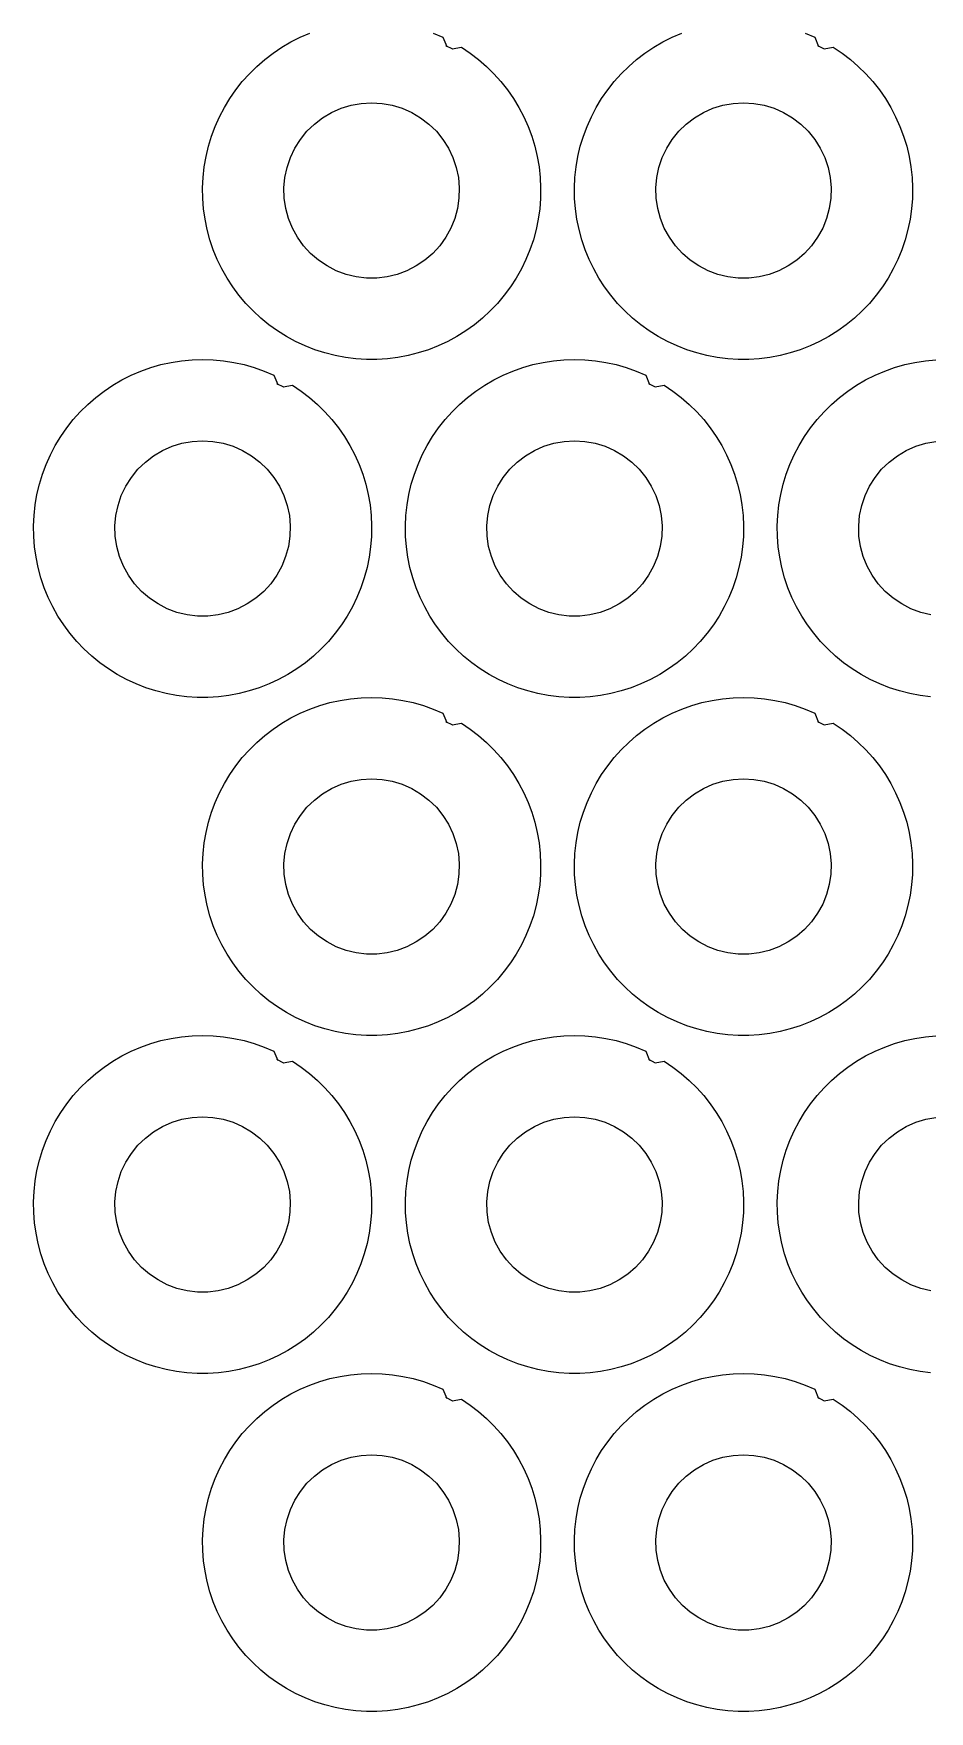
# Model space of a CAD drawing. Extents: x 0 to 183, y 0 to 160.
# Drawn here: x 0.1 to 42.5, y 0.1 to 79.5 of the extents above; entities that cross this region are included whole.
import ezdxf

# ---------------------------------------------------------------- set-up
doc = ezdxf.new("R2010")
doc.units = 0
doc.layers.add('Layer_1', color=7, linetype='CONTINUOUS')

msp = doc.modelspace()

# ---------------------------------------------------------------- linework, layer by layer
at = {"layer": 'Layer_1', "color": 7}
for points in [[(8.160829, 72.741957), (8.214846, 73.236957), (8.299823, 73.726957), (8.414829, 74.211956), (8.559835, 74.687958), (8.733825, 75.153957), (8.936827, 75.607957), (9.167826, 76.048957), (9.424846, 76.474958), (9.708846, 76.882958), (10.017823, 77.273957), (10.349829, 77.643956), (10.70382, 77.992958), (11.079825, 78.319957), (11.474823, 78.621958), (11.887827, 78.899958), (12.317821, 79.150958), (12.761841, 79.373956), (13.219832, 79.569956)], [(19.053845, 79.569956), (19.511835, 79.373956), (19.691379, 78.935481)], [(25.758621, 72.741957), (25.812638, 73.236957), (25.897615, 73.726957), (26.012621, 74.211956), (26.157626, 74.687958), (26.331616, 75.153957), (26.534619, 75.607957), (26.765618, 76.048957), (27.022638, 76.474958), (27.306638, 76.882958), (27.615615, 77.273957), (27.947621, 77.643956), (28.301612, 77.992958), (28.677617, 78.319957), (29.072615, 78.621958), (29.485619, 78.899958), (29.915613, 79.150958), (30.359633, 79.373956), (30.817623, 79.569956)], [(36.651636, 79.569956), (37.109627, 79.373956), (37.289171, 78.935481)], [(19.975532, 78.81162), (19.652201, 78.974659)], [(19.955827, 78.81795), (20.385821, 78.899958), (20.798825, 78.621958), (21.193823, 78.319957), (21.569828, 77.992958), (21.923847, 77.643956), (22.255825, 77.273957), (22.56483, 76.882958), (22.84883, 76.474958), (23.105822, 76.048957), (23.336821, 75.607957), (23.539823, 75.153957), (23.713842, 74.687958), (23.858847, 74.211956), (23.973825, 73.726957), (24.05883, 73.236957), (24.112847, 72.741957), (24.135707, 72.244958)], [(37.573323, 78.81162), (37.249993, 78.974659)], [(37.553619, 78.81795), (37.983612, 78.899958), (38.396616, 78.621958), (38.791615, 78.319957), (39.167619, 77.992958), (39.521639, 77.643956), (39.853617, 77.273957), (40.162622, 76.882958), (40.446622, 76.474958), (40.703614, 76.048957), (40.934613, 75.607957), (41.137615, 75.153957), (41.311633, 74.687958), (41.456639, 74.211956), (41.571616, 73.726957), (41.656622, 73.236957), (41.710639, 72.741957), (41.733499, 72.244958)], [(11.988835, 72.243958), (12.031845, 72.733958), (12.13384, 73.214958), (12.290841, 73.680958), (12.502846, 74.124958), (12.764833, 74.539958), (13.074826, 74.921957), (13.427829, 75.264958), (13.818848, 75.562957), (14.241843, 75.812958), (14.691846, 76.010956), (15.161831, 76.154957), (15.645842, 76.241958), (16.136824, 76.270956), (16.627834, 76.241958), (17.111845, 76.154957), (17.58183, 76.010956), (18.031833, 75.812958), (18.454828, 75.562957), (18.845847, 75.264958), (19.198822, 74.921957), (19.508843, 74.539958), (19.77083, 74.124958), (19.982836, 73.680958), (20.139836, 73.214958), (20.241831, 72.733958), (20.284842, 72.243958), (20.27073, 71.751958)], [(29.586626, 72.243958), (29.629637, 72.733958), (29.731632, 73.214958), (29.888632, 73.680958), (30.100638, 74.124958), (30.362625, 74.539958), (30.672618, 74.921957), (31.025621, 75.264958), (31.41664, 75.562957), (31.839635, 75.812958), (32.289638, 76.010956), (32.759623, 76.154957), (33.243634, 76.241958), (33.734616, 76.270956), (34.225626, 76.241958), (34.709637, 76.154957), (35.179622, 76.010956), (35.629625, 75.812958), (36.05262, 75.562957), (36.443639, 75.264958), (36.796614, 74.921957), (37.106635, 74.539958), (37.368622, 74.124958), (37.580627, 73.680958), (37.737628, 73.214958), (37.839623, 72.733958), (37.882633, 72.243958), (37.868522, 71.751958)], [(8.137828, 72.244958), (8.16097, 72.741957)], [(25.73562, 72.244958), (25.758762, 72.741957)], [(24.13582, 72.244958), (24.127918, 71.747956), (24.089846, 71.251956), (24.019827, 70.758956), (23.919836, 70.271959), (23.789844, 69.790968), (23.63084, 69.319967), (23.441836, 68.859945), (23.224835, 68.411945), (22.980826, 67.977972), (22.709836, 67.56096), (22.413841, 67.160967), (22.092842, 66.779967), (21.749829, 66.419964), (21.383843, 66.081947), (20.998836, 65.767946), (20.593847, 65.477963), (20.172828, 65.213972), (19.735835, 64.975946), (19.283828, 64.765944), (18.820842, 64.584955), (18.346822, 64.431963), (17.864842, 64.309958), (17.375836, 64.217954), (16.881834, 64.155949), (16.385829, 64.124961), (15.887848, 64.124961), (15.391842, 64.155949), (14.89784, 64.217954), (14.408834, 64.309958), (13.926826, 64.431963), (13.452834, 64.584955), (12.98982, 64.765944), (12.537842, 64.975946), (12.10082, 65.213972), (11.67983, 65.477963), (11.274841, 65.767946), (10.889833, 66.081947), (10.523847, 66.419964), (10.180834, 66.779967), (9.859835, 67.160967), (9.56384, 67.56096), (9.292822, 67.977972), (9.048841, 68.411945), (8.83184, 68.859945), (8.642836, 69.319967), (8.483832, 69.790968), (8.353841, 70.271959), (8.253821, 70.758956), (8.18383, 71.251956), (8.145843, 71.747956), (8.137941, 72.244958)], [(20.270843, 71.751958), (20.197832, 71.265957), (20.067841, 70.791956), (19.883832, 70.335967), (19.645834, 69.905945), (19.35983, 69.505951), (19.027824, 69.142957), (18.654839, 68.821958), (18.24683, 68.547948), (17.809837, 68.32296), (17.348827, 68.151962), (16.870828, 68.035969), (16.382837, 67.977972), (15.890839, 67.977972), (15.40282, 68.035969), (14.924821, 68.151962), (14.463839, 68.32296), (14.026846, 68.547948), (13.618837, 68.821958), (13.245824, 69.142957), (12.913846, 69.505951), (12.627842, 69.905945), (12.389844, 70.335967), (12.205835, 70.791956), (12.075844, 71.265957), (12.002833, 71.751958), (11.988722, 72.243958)], [(41.733612, 72.244958), (41.72571, 71.747956), (41.687638, 71.251956), (41.617619, 70.758956), (41.517627, 70.271959), (41.387636, 69.790968), (41.228632, 69.319967), (41.039628, 68.859945), (40.822627, 68.411945), (40.578618, 67.977972), (40.307628, 67.56096), (40.011633, 67.160967), (39.690634, 66.779967), (39.347621, 66.419964), (38.981635, 66.081947), (38.596627, 65.767946), (38.191638, 65.477963), (37.770619, 65.213972), (37.333626, 64.975946), (36.881619, 64.765944), (36.418634, 64.584955), (35.944613, 64.431963), (35.462634, 64.309958), (34.973628, 64.217954), (34.479626, 64.155949), (33.98362, 64.124961), (33.485639, 64.124961), (32.989634, 64.155949), (32.495632, 64.217954), (32.006626, 64.309958), (31.524618, 64.431963), (31.050626, 64.584955), (30.587612, 64.765944), (30.135633, 64.975946), (29.698612, 65.213972), (29.277621, 65.477963), (28.872632, 65.767946), (28.487625, 66.081947), (28.121639, 66.419964), (27.778626, 66.779967), (27.457627, 67.160967), (27.161632, 67.56096), (26.890614, 67.977972), (26.646633, 68.411945), (26.429632, 68.859945), (26.240628, 69.319967), (26.081624, 69.790968), (25.951632, 70.271959), (25.851613, 70.758956), (25.781622, 71.251956), (25.743635, 71.747956), (25.735732, 72.244958)], [(37.868635, 71.751958), (37.795624, 71.265957), (37.665633, 70.791956), (37.481624, 70.335967), (37.243626, 69.905945), (36.957622, 69.505951), (36.625616, 69.142957), (36.252631, 68.821958), (35.844622, 68.547948), (35.407629, 68.32296), (34.946619, 68.151962), (34.468619, 68.035969), (33.980629, 67.977972), (33.488631, 67.977972), (33.000612, 68.035969), (32.522612, 68.151962), (32.061631, 68.32296), (31.624638, 68.547948), (31.216629, 68.821958), (30.843616, 69.142957), (30.511638, 69.505951), (30.225634, 69.905945), (29.987636, 70.335967), (29.803627, 70.791956), (29.673636, 71.265957), (29.600625, 71.751958), (29.586514, 72.243958)], [(0.161833, 56.745945), (0.21585, 57.240946), (0.300827, 57.730946), (0.415833, 58.215945), (0.560838, 58.691947), (0.734828, 59.157946), (0.937831, 59.611946), (1.16883, 60.052946), (1.42585, 60.478947), (1.70985, 60.886947), (2.018827, 61.277946), (2.350833, 61.647945), (2.704824, 61.996947), (3.080829, 62.323946), (3.475827, 62.625946), (3.888831, 62.903947), (4.318825, 63.154947), (4.762845, 63.377945), (5.220835, 63.573945), (5.689832, 63.740947), (6.167832, 63.878945), (6.653847, 63.985947), (7.144829, 64.062946), (7.640834, 64.109947), (8.137828, 64.124961), (8.634849, 64.109933), (9.130827, 64.062946), (9.621837, 63.985947), (10.107824, 63.878945), (10.585852, 63.740947), (11.054848, 63.573945), (11.512839, 63.377945), (11.692383, 62.93947)], [(17.759624, 56.745945), (17.813642, 57.240946), (17.898619, 57.730946), (18.013624, 58.215945), (18.15863, 58.691947), (18.33262, 59.157946), (18.535623, 59.611946), (18.766622, 60.052946), (19.023641, 60.478947), (19.307642, 60.886947), (19.616618, 61.277946), (19.948625, 61.647945), (20.302616, 61.996947), (20.678621, 62.323946), (21.073619, 62.625946), (21.486623, 62.903947), (21.916617, 63.154947), (22.360637, 63.377945), (22.818627, 63.573945), (23.287624, 63.740947), (23.765624, 63.878945), (24.251639, 63.985947), (24.742621, 64.062946), (25.238626, 64.109947), (25.73562, 64.124961), (26.232641, 64.109933), (26.728618, 64.062946), (27.219629, 63.985947), (27.705615, 63.878945), (28.183643, 63.740947), (28.65264, 63.573945), (29.11063, 63.377945), (29.290175, 62.93947)], [(35.357416, 56.745945), (35.411433, 57.240946), (35.496411, 57.730946), (35.611416, 58.215945), (35.756422, 58.691947), (35.930412, 59.157946), (36.133414, 59.611946), (36.364413, 60.052946), (36.621433, 60.478947), (36.905433, 60.886947), (37.21441, 61.277946), (37.546416, 61.647945), (37.900408, 61.996947), (38.276412, 62.323946), (38.671411, 62.625946), (39.084415, 62.903947), (39.514408, 63.154947), (39.958429, 63.377945), (40.416419, 63.573945), (40.885416, 63.740947), (41.363415, 63.878945), (41.84943, 63.985947), (42.340412, 64.062946), (42.836418, 64.109947)], [(11.976535, 62.815608), (11.653205, 62.978648)], [(11.956831, 62.821939), (12.386824, 62.903947), (12.799828, 62.625946), (13.194827, 62.323946), (13.570831, 61.996947), (13.924851, 61.647945), (14.256829, 61.277946), (14.565834, 60.886947), (14.849834, 60.478947), (15.106826, 60.052946), (15.337825, 59.611946), (15.540827, 59.157946), (15.714845, 58.691947), (15.859851, 58.215945), (15.974828, 57.730946), (16.059834, 57.240946), (16.113851, 56.745945), (16.136711, 56.248946)], [(29.574327, 62.815608), (29.250996, 62.978648)], [(29.554622, 62.821939), (29.984616, 62.903947), (30.39762, 62.625946), (30.792618, 62.323946), (31.168623, 61.996947), (31.522643, 61.647945), (31.854621, 61.277946), (32.163626, 60.886947), (32.447626, 60.478947), (32.704618, 60.052946), (32.935616, 59.611946), (33.138619, 59.157946), (33.312637, 58.691947), (33.457643, 58.215945), (33.57262, 57.730946), (33.657626, 57.240946), (33.711643, 56.745945), (33.734503, 56.248946)], [(3.989838, 56.247947), (4.032849, 56.737947), (4.134844, 57.218947), (4.291844, 57.684947), (4.50385, 58.128947), (4.765837, 58.543946), (5.07583, 58.925945), (5.428833, 59.268947), (5.819852, 59.566945), (6.242847, 59.816946), (6.69285, 60.014945), (7.162835, 60.158946), (7.646846, 60.245947), (8.137828, 60.274945), (8.628838, 60.245947), (9.112849, 60.158946), (9.582834, 60.014945), (10.032837, 59.816946), (10.455832, 59.566945), (10.846851, 59.268947), (11.199826, 58.925945), (11.509847, 58.543946), (11.771834, 58.128947), (11.983839, 57.684947), (12.14084, 57.218947), (12.242835, 56.737947), (12.285845, 56.247947), (12.271734, 55.755946)], [(21.58763, 56.247947), (21.630641, 56.737947), (21.732636, 57.218947), (21.889636, 57.684947), (22.101642, 58.128947), (22.363628, 58.543946), (22.673621, 58.925945), (23.026625, 59.268947), (23.417644, 59.566945), (23.840638, 59.816946), (24.290642, 60.014945), (24.760626, 60.158946), (25.244638, 60.245947), (25.73562, 60.274945), (26.22663, 60.245947), (26.710641, 60.158946), (27.180626, 60.014945), (27.630629, 59.816946), (28.053624, 59.566945), (28.444642, 59.268947), (28.797618, 58.925945), (29.107639, 58.543946), (29.369626, 58.128947), (29.581631, 57.684947), (29.738631, 57.218947), (29.840626, 56.737947), (29.883637, 56.247947), (29.869526, 55.755946)], [(39.185422, 56.247947), (39.228433, 56.737947), (39.330428, 57.218947), (39.487428, 57.684947), (39.699433, 58.128947), (39.96142, 58.543946), (40.271413, 58.925945), (40.624417, 59.268947), (41.015435, 59.566945), (41.43843, 59.816946), (41.888433, 60.014945), (42.358418, 60.158946), (42.842429, 60.245947)], [(0.138832, 56.248946), (0.161974, 56.745945)], [(17.736623, 56.248946), (17.759766, 56.745945)], [(35.334415, 56.248946), (35.357557, 56.745945)], [(16.136824, 56.248946), (16.128922, 55.751944), (16.09085, 55.255945), (16.020831, 54.762945), (15.920839, 54.275948), (15.790848, 53.794956), (15.631844, 53.323956), (15.44284, 52.863933), (15.225839, 52.415934), (14.98183, 51.981961), (14.71084, 51.564949), (14.414845, 51.164956), (14.093846, 50.783956), (13.750833, 50.423953), (13.384847, 50.085935), (12.999839, 49.771935), (12.59485, 49.481952), (12.173831, 49.217961), (11.736838, 48.979935), (11.284831, 48.769933), (10.821846, 48.588944), (10.347825, 48.435951), (9.865846, 48.313947), (9.37684, 48.221942), (8.882838, 48.159938), (8.386832, 48.12895), (7.888851, 48.12895), (7.392846, 48.159938), (6.898844, 48.221942), (6.409838, 48.313947), (5.92783, 48.435951), (5.453838, 48.588944), (4.990824, 48.769933), (4.538845, 48.979935), (4.101824, 49.217961), (3.680833, 49.481952), (3.275844, 49.771935), (2.890837, 50.085935), (2.524851, 50.423953), (2.181838, 50.783956), (1.860839, 51.164956), (1.564844, 51.564949), (1.293826, 51.981961), (1.049845, 52.415934), (0.832844, 52.863933), (0.64384, 53.323956), (0.484836, 53.794956), (0.354844, 54.275948), (0.254825, 54.762945), (0.184834, 55.255945), (0.146847, 55.751944), (0.138944, 56.248946)], [(12.271847, 55.755946), (12.198836, 55.269946), (12.068845, 54.795945), (11.884836, 54.339956), (11.646838, 53.909934), (11.360834, 53.50994), (11.028828, 53.146946), (10.655843, 52.825946), (10.247834, 52.551937), (9.810841, 52.326949), (9.349831, 52.155951), (8.871831, 52.039957), (8.383841, 51.981961), (7.891843, 51.981961), (7.403824, 52.039957), (6.925824, 52.155951), (6.464843, 52.326949), (6.02785, 52.551937), (5.619841, 52.825946), (5.246828, 53.146946), (4.91485, 53.50994), (4.628846, 53.909934), (4.390848, 54.339956), (4.206839, 54.795945), (4.076848, 55.269946), (4.003837, 55.755946), (3.989726, 56.247947)], [(33.734616, 56.248946), (33.726714, 55.751944), (33.688642, 55.255945), (33.618622, 54.762945), (33.518631, 54.275948), (33.38864, 53.794956), (33.229636, 53.323956), (33.040631, 52.863933), (32.823631, 52.415934), (32.579621, 51.981961), (32.308632, 51.564949), (32.012637, 51.164956), (31.691637, 50.783956), (31.348624, 50.423953), (30.982639, 50.085935), (30.597631, 49.771935), (30.192642, 49.481952), (29.771623, 49.217961), (29.33463, 48.979935), (28.882623, 48.769933), (28.419638, 48.588944), (27.945617, 48.435951), (27.463638, 48.313947), (26.974632, 48.221942), (26.48063, 48.159938), (25.984624, 48.12895), (25.486643, 48.12895), (24.990638, 48.159938), (24.496636, 48.221942), (24.007629, 48.313947), (23.525622, 48.435951), (23.05163, 48.588944), (22.588616, 48.769933), (22.136637, 48.979935), (21.699616, 49.217961), (21.278625, 49.481952), (20.873636, 49.771935), (20.488629, 50.085935), (20.122643, 50.423953), (19.77963, 50.783956), (19.45863, 51.164956), (19.162636, 51.564949), (18.891618, 51.981961), (18.647637, 52.415934), (18.430636, 52.863933), (18.241632, 53.323956), (18.082628, 53.794956), (17.952636, 54.275948), (17.852617, 54.762945), (17.782626, 55.255945), (17.744638, 55.751944), (17.736736, 56.248946)], [(29.869639, 55.755946), (29.796628, 55.269946), (29.666636, 54.795945), (29.482628, 54.339956), (29.24463, 53.909934), (28.958626, 53.50994), (28.626619, 53.146946), (28.253634, 52.825946), (27.845626, 52.551937), (27.408633, 52.326949), (26.947623, 52.155951), (26.469623, 52.039957), (25.981633, 51.981961), (25.489635, 51.981961), (25.001616, 52.039957), (24.523616, 52.155951), (24.062634, 52.326949), (23.625642, 52.551937), (23.217633, 52.825946), (22.84462, 53.146946), (22.512642, 53.50994), (22.226638, 53.909934), (21.98864, 54.339956), (21.804631, 54.795945), (21.674639, 55.269946), (21.601628, 55.755946), (21.587517, 56.247947)], [(42.588429, 48.159938), (42.094427, 48.221942), (41.605421, 48.313947), (41.123414, 48.435951), (40.649421, 48.588944), (40.186408, 48.769933), (39.734429, 48.979935), (39.297408, 49.217961), (38.876417, 49.481952), (38.471428, 49.771935), (38.08642, 50.085935), (37.720435, 50.423953), (37.377422, 50.783956), (37.056422, 51.164956), (36.760427, 51.564949), (36.489409, 51.981961), (36.245428, 52.415934), (36.028428, 52.863933), (35.839423, 53.323956), (35.680419, 53.794956), (35.550428, 54.275948), (35.450408, 54.762945), (35.380417, 55.255945), (35.34243, 55.751944), (35.334528, 56.248946)], [(42.599408, 52.039957), (42.121408, 52.155951), (41.660426, 52.326949), (41.223433, 52.551937), (40.815425, 52.825946), (40.442411, 53.146946), (40.110433, 53.50994), (39.824429, 53.909934), (39.586431, 54.339956), (39.402423, 54.795945), (39.272431, 55.269946), (39.19942, 55.755946), (39.185309, 56.247947)], [(8.160829, 40.749934), (8.214846, 41.244935), (8.299823, 41.734935), (8.414829, 42.219934), (8.559835, 42.695935), (8.733825, 43.161935), (8.936827, 43.615935), (9.167826, 44.056935), (9.424846, 44.482935), (9.708846, 44.890936), (10.017823, 45.281935), (10.349829, 45.651934), (10.70382, 46.000935), (11.079825, 46.327935), (11.474823, 46.629935), (11.887827, 46.907935), (12.317821, 47.158935), (12.761841, 47.381933), (13.219832, 47.577934), (13.688828, 47.744936), (14.166828, 47.882934), (14.652843, 47.989936), (15.143825, 48.066935), (15.639831, 48.113936), (16.136824, 48.12895), (16.633846, 48.113922), (17.129823, 48.066935), (17.620833, 47.989936), (18.10682, 47.882934), (18.584848, 47.744936), (19.053845, 47.577934), (19.511835, 47.381933), (19.691379, 46.943459)], [(25.758621, 40.749934), (25.812638, 41.244935), (25.897615, 41.734935), (26.012621, 42.219934), (26.157626, 42.695935), (26.331616, 43.161935), (26.534619, 43.615935), (26.765618, 44.056935), (27.022638, 44.482935), (27.306638, 44.890936), (27.615615, 45.281935), (27.947621, 45.651934), (28.301612, 46.000935), (28.677617, 46.327935), (29.072615, 46.629935), (29.485619, 46.907935), (29.915613, 47.158935), (30.359633, 47.381933), (30.817623, 47.577934), (31.28662, 47.744936), (31.76462, 47.882934), (32.250635, 47.989936), (32.741617, 48.066935), (33.237622, 48.113936), (33.734616, 48.12895), (34.231637, 48.113922), (34.727615, 48.066935), (35.218625, 47.989936), (35.704612, 47.882934), (36.18264, 47.744936), (36.651636, 47.577934), (37.109627, 47.381933), (37.289171, 46.943459)], [(19.975532, 46.819597), (19.652201, 46.982637)], [(19.955827, 46.825927), (20.385821, 46.907935), (20.798825, 46.629935), (21.193823, 46.327935), (21.569828, 46.000935), (21.923847, 45.651934), (22.255825, 45.281935), (22.56483, 44.890936), (22.84883, 44.482935), (23.105822, 44.056935), (23.336821, 43.615935), (23.539823, 43.161935), (23.713842, 42.695935), (23.858847, 42.219934), (23.973825, 41.734935), (24.05883, 41.244935), (24.112847, 40.749934), (24.135707, 40.252935)], [(37.573323, 46.819597), (37.249993, 46.982637)], [(37.553619, 46.825927), (37.983612, 46.907935), (38.396616, 46.629935), (38.791615, 46.327935), (39.167619, 46.000935), (39.521639, 45.651934), (39.853617, 45.281935), (40.162622, 44.890936), (40.446622, 44.482935), (40.703614, 44.056935), (40.934613, 43.615935), (41.137615, 43.161935), (41.311633, 42.695935), (41.456639, 42.219934), (41.571616, 41.734935), (41.656622, 41.244935), (41.710639, 40.749934), (41.733499, 40.252935)], [(11.988835, 40.251936), (12.031845, 40.741936), (12.13384, 41.222936), (12.290841, 41.688935), (12.502846, 42.132936), (12.764833, 42.547935), (13.074826, 42.929934), (13.427829, 43.272936), (13.818848, 43.570934), (14.241843, 43.820935), (14.691846, 44.018934), (15.161831, 44.162935), (15.645842, 44.249935), (16.136824, 44.278934), (16.627834, 44.249935), (17.111845, 44.162935), (17.58183, 44.018934), (18.031833, 43.820935), (18.454828, 43.570934), (18.845847, 43.272936), (19.198822, 42.929934), (19.508843, 42.547935), (19.77083, 42.132936), (19.982836, 41.688935), (20.139836, 41.222936), (20.241831, 40.741936), (20.284842, 40.251936), (20.27073, 39.759935)], [(29.586626, 40.251936), (29.629637, 40.741936), (29.731632, 41.222936), (29.888632, 41.688935), (30.100638, 42.132936), (30.362625, 42.547935), (30.672618, 42.929934), (31.025621, 43.272936), (31.41664, 43.570934), (31.839635, 43.820935), (32.289638, 44.018934), (32.759623, 44.162935), (33.243634, 44.249935), (33.734616, 44.278934), (34.225626, 44.249935), (34.709637, 44.162935), (35.179622, 44.018934), (35.629625, 43.820935), (36.05262, 43.570934), (36.443639, 43.272936), (36.796614, 42.929934), (37.106635, 42.547935), (37.368622, 42.132936), (37.580627, 41.688935), (37.737628, 41.222936), (37.839623, 40.741936), (37.882633, 40.251936), (37.868522, 39.759935)], [(8.137828, 40.252935), (8.16097, 40.749934)], [(25.73562, 40.252935), (25.758762, 40.749934)], [(24.13582, 40.252935), (24.127918, 39.755933), (24.089846, 39.259933), (24.019827, 38.766933), (23.919836, 38.279936), (23.789844, 37.798945), (23.63084, 37.327944), (23.441836, 36.867922), (23.224835, 36.419923), (22.980826, 35.98595), (22.709836, 35.568938), (22.413841, 35.168944), (22.092842, 34.787944), (21.749829, 34.427942), (21.383843, 34.089924), (20.998836, 33.775924), (20.593847, 33.48594), (20.172828, 33.22195), (19.735835, 32.983924), (19.283828, 32.773922), (18.820842, 32.592933), (18.346822, 32.43994), (17.864842, 32.317936), (17.375836, 32.225931), (16.881834, 32.163927), (16.385829, 32.132939), (15.887848, 32.132939), (15.391842, 32.163927), (14.89784, 32.225931), (14.408834, 32.317936), (13.926826, 32.43994), (13.452834, 32.592933), (12.98982, 32.773922), (12.537842, 32.983924), (12.10082, 33.22195), (11.67983, 33.48594), (11.274841, 33.775924), (10.889833, 34.089924), (10.523847, 34.427942), (10.180834, 34.787944), (9.859835, 35.168944), (9.56384, 35.568938), (9.292822, 35.98595), (9.048841, 36.419923), (8.83184, 36.867922), (8.642836, 37.327944), (8.483832, 37.798945), (8.353841, 38.279936), (8.253821, 38.766933), (8.18383, 39.259933), (8.145843, 39.755933), (8.137941, 40.252935)], [(20.270843, 39.759935), (20.197832, 39.273934), (20.067841, 38.799934), (19.883832, 38.343944), (19.645834, 37.913922), (19.35983, 37.513929), (19.027824, 37.150935), (18.654839, 36.829935), (18.24683, 36.555926), (17.809837, 36.330938), (17.348827, 36.15994), (16.870828, 36.043946), (16.382837, 35.98595), (15.890839, 35.98595), (15.40282, 36.043946), (14.924821, 36.15994), (14.463839, 36.330938), (14.026846, 36.555926), (13.618837, 36.829935), (13.245824, 37.150935), (12.913846, 37.513929), (12.627842, 37.913922), (12.389844, 38.343944), (12.205835, 38.799934), (12.075844, 39.273934), (12.002833, 39.759935), (11.988722, 40.251936)], [(41.733612, 40.252935), (41.72571, 39.755933), (41.687638, 39.259933), (41.617619, 38.766933), (41.517627, 38.279936), (41.387636, 37.798945), (41.228632, 37.327944), (41.039628, 36.867922), (40.822627, 36.419923), (40.578618, 35.98595), (40.307628, 35.568938), (40.011633, 35.168944), (39.690634, 34.787944), (39.347621, 34.427942), (38.981635, 34.089924), (38.596627, 33.775924), (38.191638, 33.48594), (37.770619, 33.22195), (37.333626, 32.983924), (36.881619, 32.773922), (36.418634, 32.592933), (35.944613, 32.43994), (35.462634, 32.317936), (34.973628, 32.225931), (34.479626, 32.163927), (33.98362, 32.132939), (33.485639, 32.132939), (32.989634, 32.163927), (32.495632, 32.225931), (32.006626, 32.317936), (31.524618, 32.43994), (31.050626, 32.592933), (30.587612, 32.773922), (30.135633, 32.983924), (29.698612, 33.22195), (29.277621, 33.48594), (28.872632, 33.775924), (28.487625, 34.089924), (28.121639, 34.427942), (27.778626, 34.787944), (27.457627, 35.168944), (27.161632, 35.568938), (26.890614, 35.98595), (26.646633, 36.419923), (26.429632, 36.867922), (26.240628, 37.327944), (26.081624, 37.798945), (25.951632, 38.279936), (25.851613, 38.766933), (25.781622, 39.259933), (25.743635, 39.755933), (25.735732, 40.252935)], [(37.868635, 39.759935), (37.795624, 39.273934), (37.665633, 38.799934), (37.481624, 38.343944), (37.243626, 37.913922), (36.957622, 37.513929), (36.625616, 37.150935), (36.252631, 36.829935), (35.844622, 36.555926), (35.407629, 36.330938), (34.946619, 36.15994), (34.468619, 36.043946), (33.980629, 35.98595), (33.488631, 35.98595), (33.000612, 36.043946), (32.522612, 36.15994), (32.061631, 36.330938), (31.624638, 36.555926), (31.216629, 36.829935), (30.843616, 37.150935), (30.511638, 37.513929), (30.225634, 37.913922), (29.987636, 38.343944), (29.803627, 38.799934), (29.673636, 39.273934), (29.600625, 39.759935), (29.586514, 40.251936)], [(0.161833, 24.753923), (0.21585, 25.248924), (0.300827, 25.738923), (0.415833, 26.223922), (0.560838, 26.699924), (0.734828, 27.165924), (0.937831, 27.619923), (1.16883, 28.060924), (1.42585, 28.486924), (1.70985, 28.894924), (2.018827, 29.285923), (2.350833, 29.655922), (2.704824, 30.004924), (3.080829, 30.331924), (3.475827, 30.633924), (3.888831, 30.911924), (4.318825, 31.162924), (4.762845, 31.385922), (5.220835, 31.581923), (5.689832, 31.748925), (6.167832, 31.886923), (6.653847, 31.993925), (7.144829, 32.070923), (7.640834, 32.117925), (8.137828, 32.132939), (8.634849, 32.117911), (9.130827, 32.070923), (9.621837, 31.993925), (10.107824, 31.886923), (10.585852, 31.748925), (11.054848, 31.581923), (11.512839, 31.385922), (11.692383, 30.947447)], [(17.759624, 24.753923), (17.813642, 25.248924), (17.898619, 25.738923), (18.013624, 26.223922), (18.15863, 26.699924), (18.33262, 27.165924), (18.535623, 27.619923), (18.766622, 28.060924), (19.023641, 28.486924), (19.307642, 28.894924), (19.616618, 29.285923), (19.948625, 29.655922), (20.302616, 30.004924), (20.678621, 30.331924), (21.073619, 30.633924), (21.486623, 30.911924), (21.916617, 31.162924), (22.360637, 31.385922), (22.818627, 31.581923), (23.287624, 31.748925), (23.765624, 31.886923), (24.251639, 31.993925), (24.742621, 32.070923), (25.238626, 32.117925), (25.73562, 32.132939), (26.232641, 32.117911), (26.728618, 32.070923), (27.219629, 31.993925), (27.705615, 31.886923), (28.183643, 31.748925), (28.65264, 31.581923), (29.11063, 31.385922), (29.290175, 30.947447)], [(35.357416, 24.753923), (35.411433, 25.248924), (35.496411, 25.738923), (35.611416, 26.223922), (35.756422, 26.699924), (35.930412, 27.165924), (36.133414, 27.619923), (36.364413, 28.060924), (36.621433, 28.486924), (36.905433, 28.894924), (37.21441, 29.285923), (37.546416, 29.655922), (37.900408, 30.004924), (38.276412, 30.331924), (38.671411, 30.633924), (39.084415, 30.911924), (39.514408, 31.162924), (39.958429, 31.385922), (40.416419, 31.581923), (40.885416, 31.748925), (41.363415, 31.886923), (41.84943, 31.993925), (42.340412, 32.070923), (42.836418, 32.117925)], [(11.976535, 30.823586), (11.653205, 30.986626)], [(29.574327, 30.823586), (29.250996, 30.986626)], [(11.956831, 30.829916), (12.386824, 30.911924), (12.799828, 30.633924), (13.194827, 30.331924), (13.570831, 30.004924), (13.924851, 29.655922), (14.256829, 29.285923), (14.565834, 28.894924), (14.849834, 28.486924), (15.106826, 28.060924), (15.337825, 27.619923), (15.540827, 27.165924), (15.714845, 26.699924), (15.859851, 26.223922), (15.974828, 25.738923), (16.059834, 25.248924), (16.113851, 24.753923), (16.136711, 24.256924)], [(29.554622, 30.829916), (29.984616, 30.911924), (30.39762, 30.633924), (30.792618, 30.331924), (31.168623, 30.004924), (31.522643, 29.655922), (31.854621, 29.285923), (32.163626, 28.894924), (32.447626, 28.486924), (32.704618, 28.060924), (32.935616, 27.619923), (33.138619, 27.165924), (33.312637, 26.699924), (33.457643, 26.223922), (33.57262, 25.738923), (33.657626, 25.248924), (33.711643, 24.753923), (33.734503, 24.256924)], [(3.989838, 24.255925), (4.032849, 24.745925), (4.134844, 25.226924), (4.291844, 25.692924), (4.50385, 26.136925), (4.765837, 26.551924), (5.07583, 26.933923), (5.428833, 27.276925), (5.819852, 27.574923), (6.242847, 27.824924), (6.69285, 28.022923), (7.162835, 28.166924), (7.646846, 28.253924), (8.137828, 28.282923), (8.628838, 28.253924), (9.112849, 28.166924), (9.582834, 28.022923), (10.032837, 27.824924), (10.455832, 27.574923), (10.846851, 27.276925), (11.199826, 26.933923), (11.509847, 26.551924), (11.771834, 26.136925), (11.983839, 25.692924), (12.14084, 25.226924), (12.242835, 24.745925), (12.285845, 24.255925), (12.271734, 23.763924)], [(21.58763, 24.255925), (21.630641, 24.745925), (21.732636, 25.226924), (21.889636, 25.692924), (22.101642, 26.136925), (22.363628, 26.551924), (22.673621, 26.933923), (23.026625, 27.276925), (23.417644, 27.574923), (23.840638, 27.824924), (24.290642, 28.022923), (24.760626, 28.166924), (25.244638, 28.253924), (25.73562, 28.282923), (26.22663, 28.253924), (26.710641, 28.166924), (27.180626, 28.022923), (27.630629, 27.824924), (28.053624, 27.574923), (28.444642, 27.276925), (28.797618, 26.933923), (29.107639, 26.551924), (29.369626, 26.136925), (29.581631, 25.692924), (29.738631, 25.226924), (29.840626, 24.745925), (29.883637, 24.255925), (29.869526, 23.763924)], [(39.185422, 24.255925), (39.228433, 24.745925), (39.330428, 25.226924), (39.487428, 25.692924), (39.699433, 26.136925), (39.96142, 26.551924), (40.271413, 26.933923), (40.624417, 27.276925), (41.015435, 27.574923), (41.43843, 27.824924), (41.888433, 28.022923), (42.358418, 28.166924), (42.842429, 28.253924)], [(0.138832, 24.256924), (0.161974, 24.753923)], [(17.736623, 24.256924), (17.759766, 24.753923)], [(35.334415, 24.256924), (35.357557, 24.753923)], [(16.136824, 24.256924), (16.128922, 23.759922), (16.09085, 23.263922), (16.020831, 22.770922), (15.920839, 22.283925), (15.790848, 21.802934), (15.631844, 21.331933), (15.44284, 20.871911), (15.225839, 20.423911), (14.98183, 19.989938), (14.71084, 19.572927), (14.414845, 19.172933), (14.093846, 18.791933), (13.750833, 18.431931), (13.384847, 18.093913), (12.999839, 17.779913), (12.59485, 17.489929), (12.173831, 17.225939), (11.736838, 16.987912), (11.284831, 16.777911), (10.821846, 16.596922), (10.347825, 16.443929), (9.865846, 16.321924), (9.37684, 16.22992), (8.882838, 16.167916), (8.386832, 16.136928), (7.888851, 16.136928), (7.392846, 16.167916), (6.898844, 16.22992), (6.409838, 16.321924), (5.92783, 16.443929), (5.453838, 16.596922), (4.990824, 16.777911), (4.538845, 16.987912), (4.101824, 17.225939), (3.680833, 17.489929), (3.275844, 17.779913), (2.890837, 18.093913), (2.524851, 18.431931), (2.181838, 18.791933), (1.860839, 19.172933), (1.564844, 19.572927), (1.293826, 19.989938), (1.049845, 20.423911), (0.832844, 20.871911), (0.64384, 21.331933), (0.484836, 21.802934), (0.354844, 22.283925), (0.254825, 22.770922), (0.184834, 23.263922), (0.146847, 23.759922), (0.138944, 24.256924)], [(12.271847, 23.763924), (12.198836, 23.277923), (12.068845, 22.803922), (11.884836, 22.347933), (11.646838, 21.917911), (11.360834, 21.517918), (11.028828, 21.154923), (10.655843, 20.833924), (10.247834, 20.559914), (9.810841, 20.334927), (9.349831, 20.163928), (8.871831, 20.047935), (8.383841, 19.989938), (7.891843, 19.989938), (7.403824, 20.047935), (6.925824, 20.163928), (6.464843, 20.334927), (6.02785, 20.559914), (5.619841, 20.833924), (5.246828, 21.154923), (4.91485, 21.517918), (4.628846, 21.917911), (4.390848, 22.347933), (4.206839, 22.803922), (4.076848, 23.277923), (4.003837, 23.763924), (3.989726, 24.255925)], [(33.734616, 24.256924), (33.726714, 23.759922), (33.688642, 23.263922), (33.618622, 22.770922), (33.518631, 22.283925), (33.38864, 21.802934), (33.229636, 21.331933), (33.040631, 20.871911), (32.823631, 20.423911), (32.579621, 19.989938), (32.308632, 19.572927), (32.012637, 19.172933), (31.691637, 18.791933), (31.348624, 18.431931), (30.982639, 18.093913), (30.597631, 17.779913), (30.192642, 17.489929), (29.771623, 17.225939), (29.33463, 16.987912), (28.882623, 16.777911), (28.419638, 16.596922), (27.945617, 16.443929), (27.463638, 16.321924), (26.974632, 16.22992), (26.48063, 16.167916), (25.984624, 16.136928), (25.486643, 16.136928), (24.990638, 16.167916), (24.496636, 16.22992), (24.007629, 16.321924), (23.525622, 16.443929), (23.05163, 16.596922), (22.588616, 16.777911), (22.136637, 16.987912), (21.699616, 17.225939), (21.278625, 17.489929), (20.873636, 17.779913), (20.488629, 18.093913), (20.122643, 18.431931), (19.77963, 18.791933), (19.45863, 19.172933), (19.162636, 19.572927), (18.891618, 19.989938), (18.647637, 20.423911), (18.430636, 20.871911), (18.241632, 21.331933), (18.082628, 21.802934), (17.952636, 22.283925), (17.852617, 22.770922), (17.782626, 23.263922), (17.744638, 23.759922), (17.736736, 24.256924)], [(29.869639, 23.763924), (29.796628, 23.277923), (29.666636, 22.803922), (29.482628, 22.347933), (29.24463, 21.917911), (28.958626, 21.517918), (28.626619, 21.154923), (28.253634, 20.833924), (27.845626, 20.559914), (27.408633, 20.334927), (26.947623, 20.163928), (26.469623, 20.047935), (25.981633, 19.989938), (25.489635, 19.989938), (25.001616, 20.047935), (24.523616, 20.163928), (24.062634, 20.334927), (23.625642, 20.559914), (23.217633, 20.833924), (22.84462, 21.154923), (22.512642, 21.517918), (22.226638, 21.917911), (21.98864, 22.347933), (21.804631, 22.803922), (21.674639, 23.277923), (21.601628, 23.763924), (21.587517, 24.255925)], [(42.588429, 16.167916), (42.094427, 16.22992), (41.605421, 16.321924), (41.123414, 16.443929), (40.649421, 16.596922), (40.186408, 16.777911), (39.734429, 16.987912), (39.297408, 17.225939), (38.876417, 17.489929), (38.471428, 17.779913), (38.08642, 18.093913), (37.720435, 18.431931), (37.377422, 18.791933), (37.056422, 19.172933), (36.760427, 19.572927), (36.489409, 19.989938), (36.245428, 20.423911), (36.028428, 20.871911), (35.839423, 21.331933), (35.680419, 21.802934), (35.550428, 22.283925), (35.450408, 22.770922), (35.380417, 23.263922), (35.34243, 23.759922), (35.334528, 24.256924)], [(42.599408, 20.047935), (42.121408, 20.163928), (41.660426, 20.334927), (41.223433, 20.559914), (40.815425, 20.833924), (40.442411, 21.154923), (40.110433, 21.517918), (39.824429, 21.917911), (39.586431, 22.347933), (39.402423, 22.803922), (39.272431, 23.277923), (39.19942, 23.763924), (39.185309, 24.255925)], [(8.160829, 8.757912), (8.214846, 9.252912), (8.299823, 9.742912), (8.414829, 10.227911), (8.559835, 10.703913), (8.733825, 11.169912), (8.936827, 11.623912), (9.167826, 12.064913), (9.424846, 12.490913), (9.708846, 12.898913), (10.017823, 13.289912), (10.349829, 13.659911), (10.70382, 14.008913), (11.079825, 14.335912), (11.474823, 14.637913), (11.887827, 14.915913), (12.317821, 15.166913), (12.761841, 15.389911), (13.219832, 15.585911), (13.688828, 15.752913), (14.166828, 15.890912), (14.652843, 15.997913), (15.143825, 16.074912), (15.639831, 16.121913), (16.136824, 16.136928), (16.633846, 16.121899), (17.129823, 16.074912), (17.620833, 15.997913), (18.10682, 15.890912), (18.584848, 15.752913), (19.053845, 15.585911), (19.511835, 15.389911), (19.691379, 14.951436)], [(25.758621, 8.757912), (25.812638, 9.252912), (25.897615, 9.742912), (26.012621, 10.227911), (26.157626, 10.703913), (26.331616, 11.169912), (26.534619, 11.623912), (26.765618, 12.064913), (27.022638, 12.490913), (27.306638, 12.898913), (27.615615, 13.289912), (27.947621, 13.659911), (28.301612, 14.008913), (28.677617, 14.335912), (29.072615, 14.637913), (29.485619, 14.915913), (29.915613, 15.166913), (30.359633, 15.389911), (30.817623, 15.585911), (31.28662, 15.752913), (31.76462, 15.890912), (32.250635, 15.997913), (32.741617, 16.074912), (33.237622, 16.121913), (33.734616, 16.136928), (34.231637, 16.121899), (34.727615, 16.074912), (35.218625, 15.997913), (35.704612, 15.890912), (36.18264, 15.752913), (36.651636, 15.585911), (37.109627, 15.389911), (37.289171, 14.951436)], [(19.975532, 14.827575), (19.652201, 14.990614)], [(19.955827, 14.833905), (20.385821, 14.915913), (20.798825, 14.637913), (21.193823, 14.335912), (21.569828, 14.008913), (21.923847, 13.659911), (22.255825, 13.289912), (22.56483, 12.898913), (22.84883, 12.490913), (23.105822, 12.064913), (23.336821, 11.623912), (23.539823, 11.169912), (23.713842, 10.703913), (23.858847, 10.227911), (23.973825, 9.742912), (24.05883, 9.252912), (24.112847, 8.757912), (24.135707, 8.260913)], [(37.573323, 14.827575), (37.249993, 14.990614)], [(37.553619, 14.833905), (37.983612, 14.915913), (38.396616, 14.637913), (38.791615, 14.335912), (39.167619, 14.008913), (39.521639, 13.659911), (39.853617, 13.289912), (40.162622, 12.898913), (40.446622, 12.490913), (40.703614, 12.064913), (40.934613, 11.623912), (41.137615, 11.169912), (41.311633, 10.703913), (41.456639, 10.227911), (41.571616, 9.742912), (41.656622, 9.252912), (41.710639, 8.757912), (41.733499, 8.260913)], [(11.988835, 8.259913), (12.031845, 8.749913), (12.13384, 9.230913), (12.290841, 9.696913), (12.502846, 10.140913), (12.764833, 10.555913), (13.074826, 10.937912), (13.427829, 11.280913), (13.818848, 11.578912), (14.241843, 11.828913), (14.691846, 12.026911), (15.161831, 12.170912), (15.645842, 12.257913), (16.136824, 12.286911), (16.627834, 12.257913), (17.111845, 12.170912), (17.58183, 12.026911), (18.031833, 11.828913), (18.454828, 11.578912), (18.845847, 11.280913), (19.198822, 10.937912), (19.508843, 10.555913), (19.77083, 10.140913), (19.982836, 9.696913), (20.139836, 9.230913), (20.241831, 8.749913), (20.284842, 8.259913), (20.27073, 7.767913)], [(29.586626, 8.259913), (29.629637, 8.749913), (29.731632, 9.230913), (29.888632, 9.696913), (30.100638, 10.140913), (30.362625, 10.555913), (30.672618, 10.937912), (31.025621, 11.280913), (31.41664, 11.578912), (31.839635, 11.828913), (32.289638, 12.026911), (32.759623, 12.170912), (33.243634, 12.257913), (33.734616, 12.286911), (34.225626, 12.257913), (34.709637, 12.170912), (35.179622, 12.026911), (35.629625, 11.828913), (36.05262, 11.578912), (36.443639, 11.280913), (36.796614, 10.937912), (37.106635, 10.555913), (37.368622, 10.140913), (37.580627, 9.696913), (37.737628, 9.230913), (37.839623, 8.749913), (37.882633, 8.259913), (37.868522, 7.767913)], [(8.137828, 8.260913), (8.16097, 8.757912)], [(25.73562, 8.260913), (25.758762, 8.757912)], [(24.13582, 8.260913), (24.127918, 7.763911), (24.089846, 7.267911), (24.019827, 6.774911), (23.919836, 6.287914), (23.789844, 5.806923), (23.63084, 5.335922), (23.441836, 4.8759), (23.224835, 4.4279), (22.980826, 3.993927), (22.709836, 3.576915), (22.413841, 3.176922), (22.092842, 2.795922), (21.749829, 2.435919), (21.383843, 2.097902), (20.998836, 1.783901), (20.593847, 1.493918), (20.172828, 1.229927), (19.735835, 0.991901), (19.283828, 0.781899), (18.820842, 0.60091), (18.346822, 0.447918), (17.864842, 0.325913), (17.375836, 0.233909), (16.881834, 0.171904), (16.385829, 0.140916), (15.887848, 0.140916), (15.391842, 0.171904), (14.89784, 0.233909), (14.408834, 0.325913), (13.926826, 0.447918), (13.452834, 0.60091), (12.98982, 0.781899), (12.537842, 0.991901), (12.10082, 1.229927), (11.67983, 1.493918), (11.274841, 1.783901), (10.889833, 2.097902), (10.523847, 2.435919), (10.180834, 2.795922), (9.859835, 3.176922), (9.56384, 3.576915), (9.292822, 3.993927), (9.048841, 4.4279), (8.83184, 4.8759), (8.642836, 5.335922), (8.483832, 5.806923), (8.353841, 6.287914), (8.253821, 6.774911), (8.18383, 7.267911), (8.145843, 7.763911), (8.137941, 8.260913)], [(20.270843, 7.767913), (20.197832, 7.281912), (20.067841, 6.807911), (19.883832, 6.351922), (19.645834, 5.9219), (19.35983, 5.521906), (19.027824, 5.158912), (18.654839, 4.837913), (18.24683, 4.563903), (17.809837, 4.338915), (17.348827, 4.167917), (16.870828, 4.051924), (16.382837, 3.993927), (15.890839, 3.993927), (15.40282, 4.051924), (14.924821, 4.167917), (14.463839, 4.338915), (14.026846, 4.563903), (13.618837, 4.837913), (13.245824, 5.158912), (12.913846, 5.521906), (12.627842, 5.9219), (12.389844, 6.351922), (12.205835, 6.807911), (12.075844, 7.281912), (12.002833, 7.767913), (11.988722, 8.259913)], [(41.733612, 8.260913), (41.72571, 7.763911), (41.687638, 7.267911), (41.617619, 6.774911), (41.517627, 6.287914), (41.387636, 5.806923), (41.228632, 5.335922), (41.039628, 4.8759), (40.822627, 4.4279), (40.578618, 3.993927), (40.307628, 3.576915), (40.011633, 3.176922), (39.690634, 2.795922), (39.347621, 2.435919), (38.981635, 2.097902), (38.596627, 1.783901), (38.191638, 1.493918), (37.770619, 1.229927), (37.333626, 0.991901), (36.881619, 0.781899), (36.418634, 0.60091), (35.944613, 0.447918), (35.462634, 0.325913), (34.973628, 0.233909), (34.479626, 0.171904), (33.98362, 0.140916), (33.485639, 0.140916), (32.989634, 0.171904), (32.495632, 0.233909), (32.006626, 0.325913), (31.524618, 0.447918), (31.050626, 0.60091), (30.587612, 0.781899), (30.135633, 0.991901), (29.698612, 1.229927), (29.277621, 1.493918), (28.872632, 1.783901), (28.487625, 2.097902), (28.121639, 2.435919), (27.778626, 2.795922), (27.457627, 3.176922), (27.161632, 3.576915), (26.890614, 3.993927), (26.646633, 4.4279), (26.429632, 4.8759), (26.240628, 5.335922), (26.081624, 5.806923), (25.951632, 6.287914), (25.851613, 6.774911), (25.781622, 7.267911), (25.743635, 7.763911), (25.735732, 8.260913)], [(37.868635, 7.767913), (37.795624, 7.281912), (37.665633, 6.807911), (37.481624, 6.351922), (37.243626, 5.9219), (36.957622, 5.521906), (36.625616, 5.158912), (36.252631, 4.837913), (35.844622, 4.563903), (35.407629, 4.338915), (34.946619, 4.167917), (34.468619, 4.051924), (33.980629, 3.993927), (33.488631, 3.993927), (33.000612, 4.051924), (32.522612, 4.167917), (32.061631, 4.338915), (31.624638, 4.563903), (31.216629, 4.837913), (30.843616, 5.158912), (30.511638, 5.521906), (30.225634, 5.9219), (29.987636, 6.351922), (29.803627, 6.807911), (29.673636, 7.281912), (29.600625, 7.767913), (29.586514, 8.259913)]]:
    msp.add_lwpolyline(points, dxfattribs=at)

doc.saveas('drawing.dxf')
